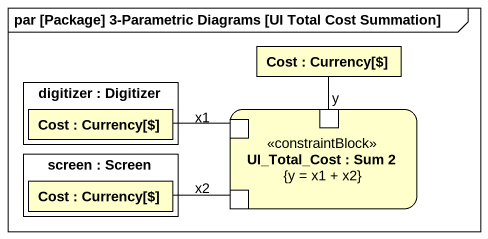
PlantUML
@startuml
mainframe par [Package] 3-Parametric Diagrams [UI Total Cost Summation]
rectangle "digitizer : Digitizer" as digitizer {
  rectangle "Cost : Currency[$]" as Cost_2
}
rectangle "Cost : Currency[$]" as Cost
rectangle "screen : Screen" as screen {
  rectangle "Cost : Currency[$]" as Cost_3
}
rectangle "UI_Total_Cost : Sum 2\n{y = x1 + x2}" as UI_Total_Cost <<constraintBlock>> {
  port x1
  port y
  port x2
}
Cost -- y
Cost_2 -right- x1
x2 -left- Cost_3
@enduml
